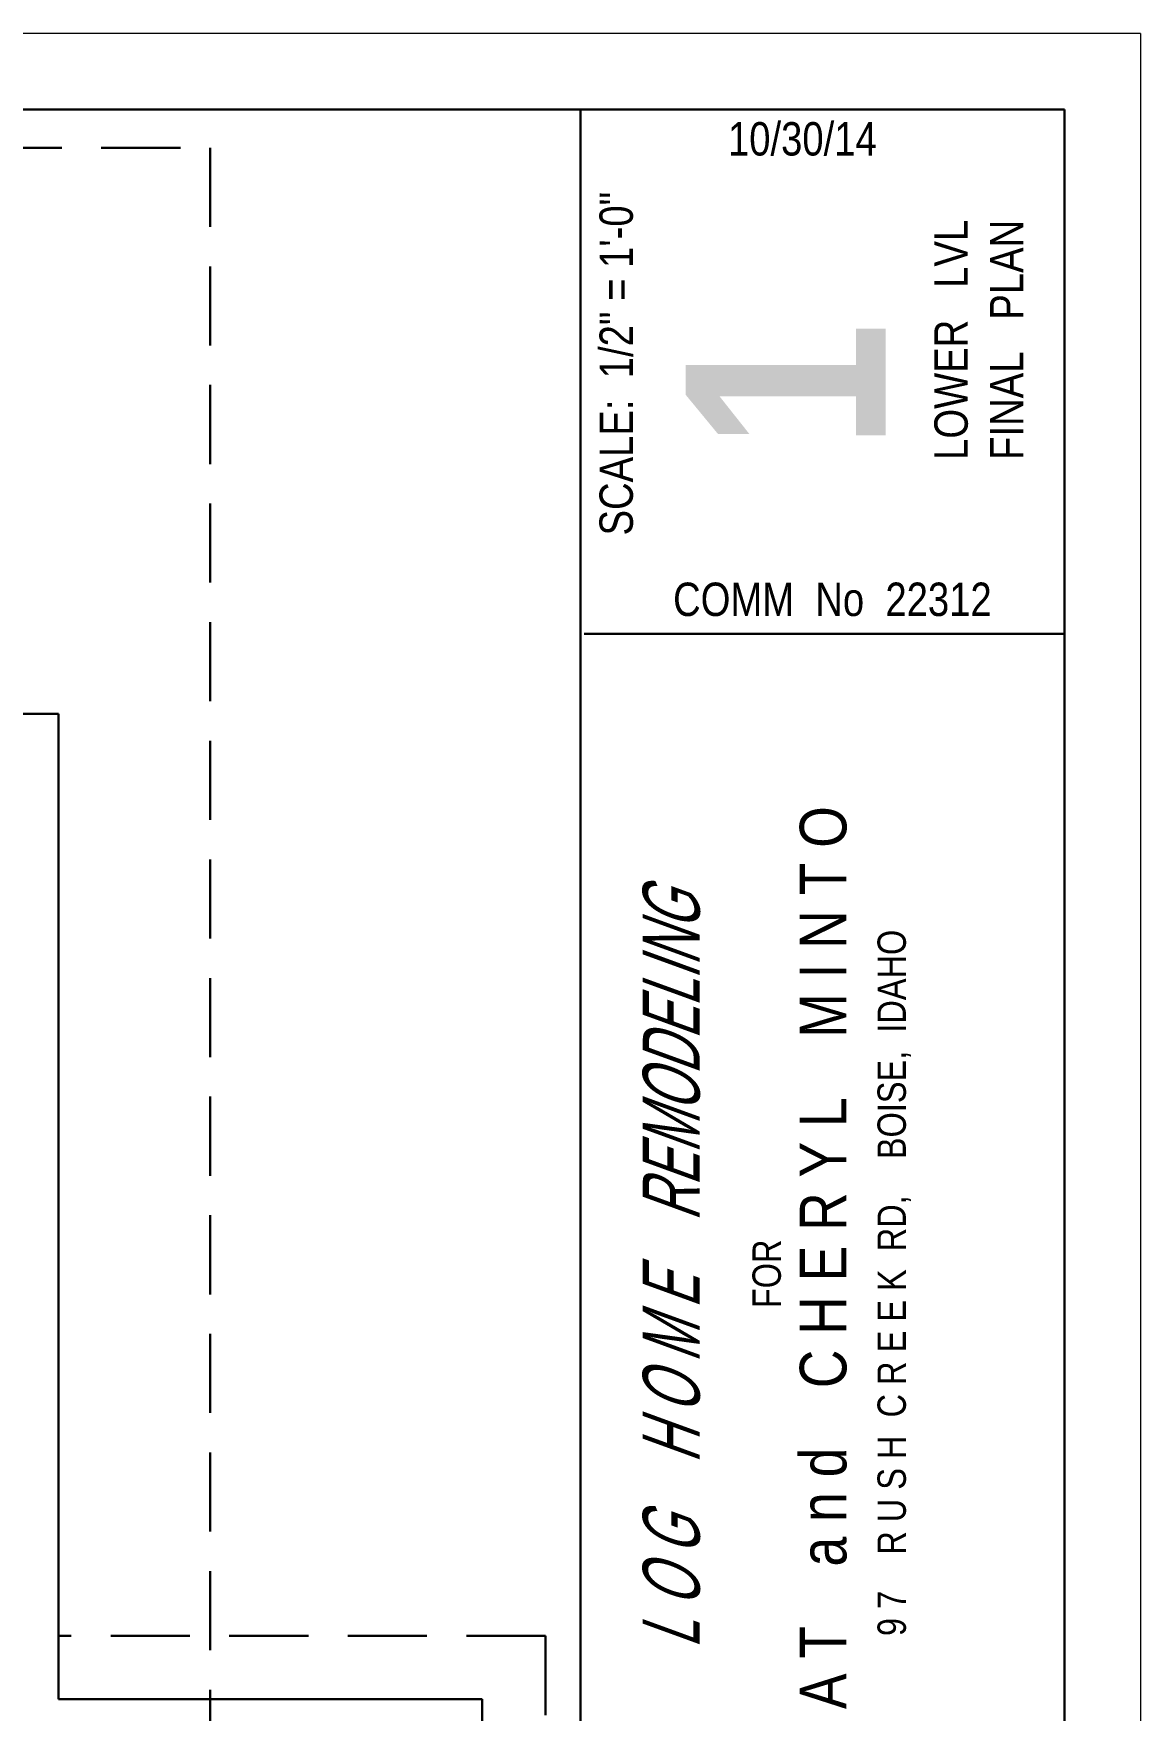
# Model space of a CAD drawing. Header units: inches. Extents: x -243 to 1332, y 357 to 1530.
# Drawn here: x 397.7 to 572.8, y 619.9 to 885 of the extents above; entities that cross this region are included whole.
import ezdxf

# ---------------------------------------------------------------- set-up
doc = ezdxf.new("R2010")
doc.units = ezdxf.units.IN
doc.header["$MEASUREMENT"] = 0
doc.linetypes.add('HIDDEN', pattern=[0.375, 0.25, -0.125])
for name, color, linetype, lineweight in [('FOUNDATION', 7, 'Continuous', 30), ('ROOF', 7, 'HIDDEN', 30), ('WALL FRAMING', 7, 'Continuous', 30)]:
    doc.layers.add(name, color=color, linetype=linetype, lineweight=lineweight)
doc.layers.add('TITLE BLOCK', color=7, linetype='Continuous')
doc.styles.add('ARCH ENT', font='technical.ttf', dxfattribs={"height": 2})
doc.styles.add('EXIST', font='romans.shx', dxfattribs={"width": 0.75, "oblique": 20, "height": 12})

msp = doc.modelspace()

# ---------------------------------------------------------------- linework, layer by layer
at = {"layer": 'FOUNDATION', "color": 8, "ltscale": 15}
for q in [(401.68, 621.65), (468.68, 532.15)]:
    msp.add_line((468.68, 621.65), q, dxfattribs=at)
at = {"layer": 'ROOF', "linetype": 'HIDDEN', "ltscale": 50}
for p, q in [((-97.81, 866.9), (425.68, 866.9)), ((425.68, 866.9), (425.68, 375.9))]:
    msp.add_line(p, q, dxfattribs=at)
at = {"layer": 'ROOF', "color": 8, "ltscale": 50}
msp.add_line((478.68, 631.65), (401.68, 631.65), dxfattribs=at)
at = {"layer": 'ROOF', "color": 8, "linetype": 'HIDDEN', "ltscale": 50}
msp.add_line((478.68, 631.65), (478.68, 522.15), dxfattribs=at)
at = {"layer": 'TITLE BLOCK', "color": 7, "linetype": 'Continuous', "lineweight": 0, "ltscale": 0.5}
for q in [(-243.22, 884.95), (572.77, 356.95)]:
    msp.add_line((572.77, 884.95), q, dxfattribs=at)
at = {"layer": 'TITLE BLOCK', "color": 7, "linetype": 'Continuous', "lineweight": 30, "ltscale": 0.5}
for p, q in [((560.77, 872.95), (-219.22, 872.95)), ((484.21, 384.51), (484.21, 872.95)), ((560.77, 368.95), (560.77, 872.95)), ((484.8, 790.05), (560.77, 790.05))]:
    msp.add_line(p, q, dxfattribs=at)
at = {"layer": 'WALL FRAMING', "ltscale": 15}
for p, q in [((348.68, 777.4), (401.68, 777.4)), ((401.68, 777.4), (401.68, 621.65))]:
    msp.add_line(p, q, dxfattribs=at)

# ---------------------------------------------------------------- texts
at = {"layer": 'TITLE BLOCK', "color": 7, "linetype": 'Continuous', "lineweight": 30, "ltscale": 0.5, "char_height": 5.2755, "attachment_point": 5, "style": 'ARCH ENT'}
for s, insert in [('\\A1;10/30/14', (519.3, 868.27)), ('COMM  No  22312', (524.05, 795.48))]:
    msp.add_mtext(s, dxfattribs=dict(at, insert=insert))
at = {"layer": 'TITLE BLOCK', "color": 7, "linetype": 'Continuous', "lineweight": 30, "ltscale": 0.5, "rotation": 90, "style": 'ARCH ENT'}
for s, insert, char_height, attachment_point in [('SCALE:  1/2" = 1\'-0"', (489.9, 832.77), 5.2755, 5), (' LOWER   LVL  \\P FINAL   PLAN', (547.21, 835.69), 5.2755, 5), ('{\\fTechnical|b1|i0|c0|p34;1}', (500.83, 829.23), 31.6532, 2), ('\\P{\\H0.3769x;  FOR\\P\\H1.644x;P A T    a n d    C H E R Y L    M I N T O\\P\\H0.6083x;9 7    R U S H  C R E E K  RD,    BOISE,  IDAHO}', (514.04, 687.46), 11.9011, 5)]:
    msp.add_mtext(s, dxfattribs=dict(at, insert=insert, char_height=char_height, attachment_point=attachment_point))
at = {"layer": 'TITLE BLOCK', "color": 7, "linetype": 'Continuous', "lineweight": 9, "ltscale": 50, "insert": (494.07, 689.42), "char_height": 9, "width": 201.5, "attachment_point": 2, "rotation": 90, "style": 'EXIST'}
msp.add_mtext('{\\fTechnical|b0|i0|c0|p34;L O G    H O M E    REMODELING}', dxfattribs=at)

doc.saveas('drawing.dxf')
